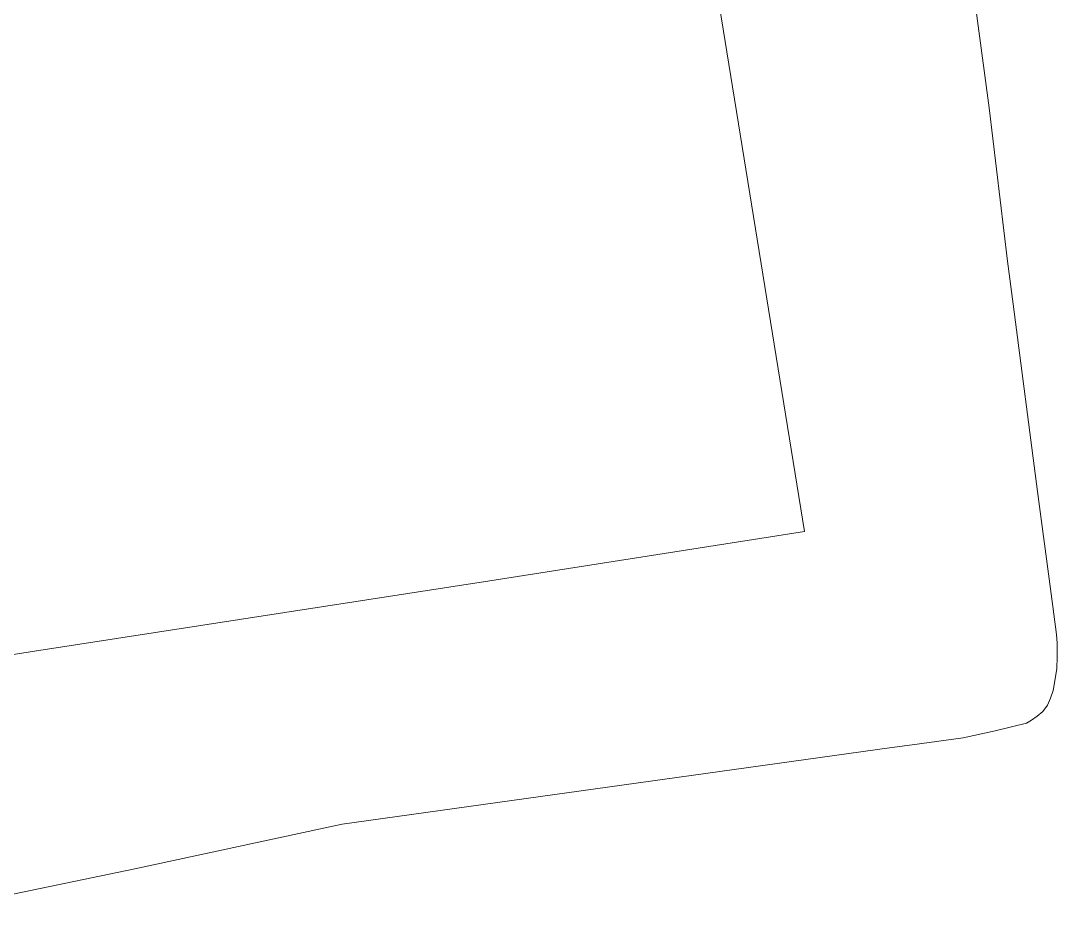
# Model space of a CAD drawing. Header units: metres. Extents: x 662613 to 666742, y 2728069 to 2732733.
# Drawn here: x 664247.55 to 664283.66, y 2729902.14 to 2729933.31 of the extents above; entities that cross this region are included whole.
import ezdxf

# ---------------------------------------------------------------- set-up
doc = ezdxf.new("R2010")
doc.units = ezdxf.units.M
doc.header["$MEASUREMENT"] = 0
doc.layers.add('Xref_DQ_MasterPlan_2024$0$DQ_PLOTS', color=252, linetype='Continuous', lineweight=15)
doc.layers.add('Xref_DQ_MasterPlan_2024$0$DQ_ROADS', color=8, linetype='Continuous', lineweight=13)

# ---------------------------------------------------------------- blocks, each defined once
blk = doc.blocks.new('Xref_DQ_MasterPlan_2024$0$DQ_Roads_')
at = {"layer": 'Xref_DQ_MasterPlan_2024$0$DQ_ROADS'}
for points in [[(664247.1438, 2729911.2079), (664248.027, 2729911.3471), (664263.8953, 2729913.7925), (664274.855, 2729915.5115), (664270.0492, 2729945.2139)], [(664280.3654, 2729937.1289), (664281.2776, 2729930.2699), (664281.9238, 2729924.9341), (664282.1164, 2729923.4317), (664282.9708, 2729916.9077), (664283.4398, 2729913.3449), (664283.623, 2729911.9191), (664283.646, 2729911.6225), (664283.6552, 2729911.1503), (664283.6392, 2729910.7319), (664283.5152, 2729909.9703), (664283.4242, 2729909.7037), (664283.3172, 2729909.4629), (664283.1536, 2729909.2469), (664282.9576, 2729909.0813), (664282.7556, 2729908.9401), (664282.5808, 2729908.8367), (664281.4948, 2729908.5685), (664280.3788, 2729908.3227), (664278.6006, 2729908.0808), (664277.8087, 2729907.9793), (664258.7452, 2729905.3185), (664251.5278, 2729903.7629), (664243.7512, 2729902.1425)]]:
    blk.add_lwpolyline(points, dxfattribs=at)
blk = doc.blocks.new('Xref_DQ_MasterPlan_2024')
at = {"layer": 'Xref_DQ_MasterPlan_2024$0$DQ_PLOTS'}
for points in [[(664270.049, 2729945.214), (664274.855, 2729915.511), (664263.895, 2729913.792), (664248.027, 2729911.347), (664247.144, 2729911.208)], [(664247.144, 2729911.208), (664248.027, 2729911.347), (664263.895, 2729913.792), (664274.855, 2729915.511), (664270.049, 2729945.214)]]:
    blk.add_lwpolyline(points, dxfattribs=at)
blk.add_blockref('Xref_DQ_MasterPlan_2024$0$DQ_Roads_', (0, 0))

msp = doc.modelspace()

# ---------------------------------------------------------------- block references
msp.add_blockref('Xref_DQ_MasterPlan_2024', (0, 0))

doc.saveas('drawing.dxf')
